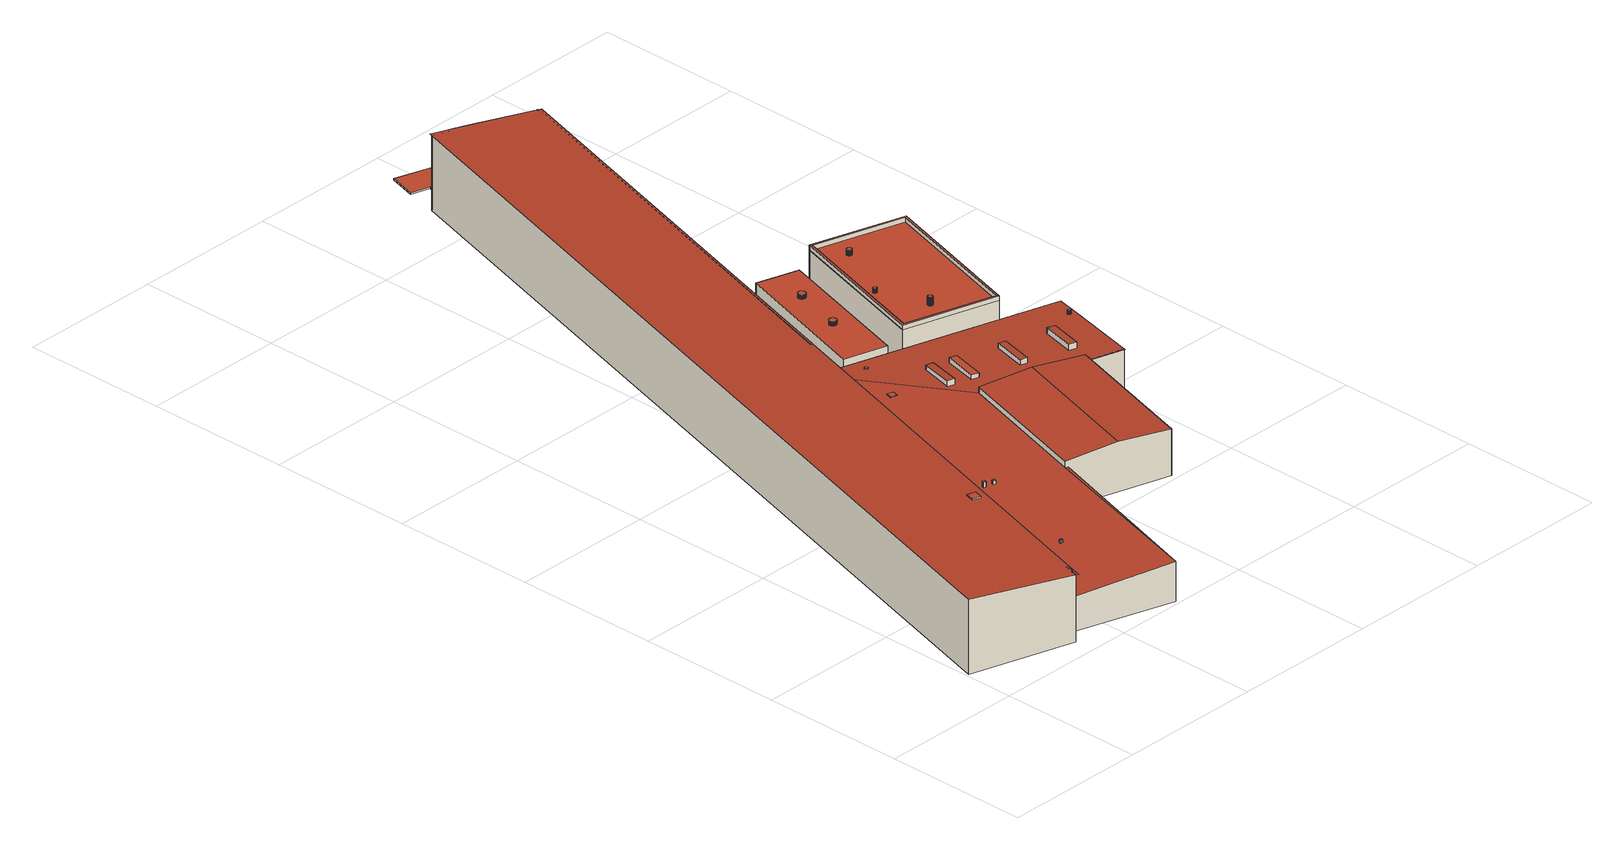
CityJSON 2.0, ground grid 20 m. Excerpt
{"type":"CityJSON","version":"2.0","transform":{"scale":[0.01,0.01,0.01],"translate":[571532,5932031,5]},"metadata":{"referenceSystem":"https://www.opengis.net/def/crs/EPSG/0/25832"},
"CityObjects":{
"building1":{"type":"Building","attributes":{"Grundfläche 2D":"3088.710448","Grundhöhe NN":"5.873"},"children":["building1-1","building1-2","building1-3","building1-4","building1-5","building1-6","building1-7","building1-8","building1-9","building1-10","building1-11","building1-12","building1-13","building1-14","building1-15"],"geometry":[{"type":"MultiSurface","lod":"3","boundaries":[[[0,1,2]],[[3,4,5,2,6,7,8,9,10,11,12,13,14]],[[2,1,6]],[[15,16,17,18,19,20,21]],[[22,20,19]],[[23,24,25,15,21,26,27]],[[28,27,26]],[[29,30,31,32,33,34]],[[35,36,37,38]],[[39,35,38,40]],[[39,40,41,30,12]],[[42,14,13,12,30,29,43]],[[44,45,14,42,43,29,46,47,48]],[[49,4,45,44,48,47,50,51]],[[4,49,51,50,52,5]],[[2,5,52,53]],[[54,2,53,55]],[[54,55,56,18,1]],[[1,18,17,6]],[[6,17,16,7]],[[7,16,57,37,36]],[[58,30,41,59]],[[60,61,58,59,62]],[[63,60,62,64]],[[29,63,64,46]],[[19,18,56,65]],[[22,19,65,66]],[[20,22,66,67]],[[21,20,67,68]],[[69,23,26,21,68,70]],[[25,24,23,69,71]],[[16,15,25,71,57]],[[69,70,68,67,66,65,56,55,53,52,50,47,46,64,62,59,41,40,38,37,57,71]],[[30,58,61,60,63,29,34,33,32,31]],[[1,0,2,54]],[[9,8,7,36,35,39,12,11,10]],[[14,45,4,3]],[[23,27,26]]],"semantics":{"surfaces":[{"type":"RoofSurface"},{"type":"WallSurface"},{"type":"GroundSurface"}],"values":[0,0,0,0,0,0,0,0,1,1,1,1,1,1,1,1,1,1,1,1,1,1,1,1,1,1,1,1,1,1,1,1,2,0,0,0,0,0]}}]},
"building1-1":{"type":"BuildingInstallation","parents":["building1"],"geometry":[{"type":"MultiSurface","lod":"3","boundaries":[[[72,73,74,75]],[[75,74,76,77]],[[72,75,77,78]],[[73,72,78,79]],[[74,73,79,76]]],"semantics":{"surfaces":[{"type":"RoofSurface"},{"type":"WallSurface"}],"values":[0,1,1,1,1]}}]},
"building1-2":{"type":"BuildingInstallation","parents":["building1"],"geometry":[{"type":"MultiSurface","lod":"3","boundaries":[[[80,81,82,83,84,85,86,87,88,89,90,91,92,93,94,95,96,97,98,99,100,101,102,103,104,105,106,107,108,109,110,111,112,113,114,115,116,117,118,119,120,121,122,123,124,125,126,127,128,129,130,131,132,133,134,135,136,137,138,139,140,141,142,143,144,145,146,147,148,149,150,151]],[[152,153,89,88]],[[153,154,90,89]],[[155,156,129,128]],[[156,157,130,129]],[[157,158,131,130]],[[158,159,132,131]],[[159,160,133,132]],[[160,161,134,133]],[[161,162,135,134]],[[162,163,164,137,136,135]],[[164,165,138,137]],[[165,166,139,138]],[[166,167,140,139]],[[167,168,141,140]],[[168,169,142,141]],[[169,170,143,142]],[[170,171,144,143]],[[171,172,145,144]],[[172,173,146,145]],[[173,174,147,146]],[[174,175,148,147]],[[175,176,149,148]],[[176,177,150,149]],[[177,178,151,150]],[[178,179,80,151]],[[179,180,81,80]],[[180,181,82,81]],[[181,182,83,82]],[[182,183,84,83]],[[183,184,85,84]],[[184,185,86,85]],[[185,186,87,86]],[[186,152,88,87]],[[187,188,102,101]],[[188,189,103,102]],[[189,190,104,103]],[[190,191,105,104]],[[191,192,106,105]],[[192,193,107,106]],[[193,194,108,107]],[[194,195,109,108]],[[195,196,110,109]],[[196,197,111,110]],[[197,198,112,111]],[[198,199,113,112]],[[199,200,114,113]],[[200,201,202,116,115,114]],[[202,203,204,118,117,116]],[[204,205,119,118]],[[205,206,120,119]],[[206,207,121,120]],[[207,208,122,121]],[[208,209,123,122]],[[209,210,124,123]],[[210,211,212,126,125,124]],[[212,213,127,126]],[[213,155,128,127]],[[154,214,91,90]],[[214,215,92,91]],[[215,216,93,92]],[[216,217,94,93]],[[217,218,95,94]],[[218,219,96,95]],[[219,220,97,96]],[[220,221,98,97]],[[221,222,99,98]],[[222,223,100,99]],[[223,187,101,100]]],"semantics":{"surfaces":[{"type":"RoofSurface"},{"type":"WallSurface"}],"values":[0,1,1,1,1,1,1,1,1,1,1,1,1,1,1,1,1,1,1,1,1,1,1,1,1,1,1,1,1,1,1,1,1,1,1,1,1,1,1,1,1,1,1,1,1,1,1,1,1,1,1,1,1,1,1,1,1,1,1,1,1,1,1,1,1,1,1,1,1]}}]},
"building1-3":{"type":"BuildingInstallation","parents":["building1"],"geometry":[{"type":"MultiSurface","lod":"3","boundaries":[[[224,225,226,227]],[[227,226,228,229]],[[224,227,229,230]],[[225,224,230,231]],[[226,225,231,228]]],"semantics":{"surfaces":[{"type":"RoofSurface"},{"type":"WallSurface"}],"values":[0,1,1,1,1]}}]},
"building1-4":{"type":"BuildingInstallation","parents":["building1"],"geometry":[{"type":"MultiSurface","lod":"3","boundaries":[[[232,233,234,235]],[[235,234,236,237]],[[232,235,237,238]],[[233,232,238,239]],[[239,236,234,233]]],"semantics":{"surfaces":[{"type":"RoofSurface"},{"type":"WallSurface"}],"values":[0,1,1,1,1]}}]},
"building1-5":{"type":"BuildingInstallation","parents":["building1"],"geometry":[{"type":"MultiSurface","lod":"3","boundaries":[[[240,241,242,243]],[[243,242,244,245]],[[240,243,245,246]],[[241,240,246,247]],[[242,241,247,244]]],"semantics":{"surfaces":[{"type":"RoofSurface"},{"type":"WallSurface"}],"values":[0,1,1,1,1]}}]},
"building1-6":{"type":"BuildingInstallation","parents":["building1"],"geometry":[{"type":"MultiSurface","lod":"3","boundaries":[[[248,249,250,251]],[[251,250,252,253]],[[248,251,253,254]],[[249,248,254,255]],[[250,249,255,252]]],"semantics":{"surfaces":[{"type":"RoofSurface"},{"type":"WallSurface"}],"values":[0,1,1,1,1]}}]},
"building1-7":{"type":"BuildingInstallation","parents":["building1"],"geometry":[{"type":"MultiSurface","lod":"3","boundaries":[[[256,257,258,259]],[[259,258,260,261]],[[256,259,261,262]],[[257,256,262,263]],[[258,257,263,260]]],"semantics":{"surfaces":[{"type":"RoofSurface"},{"type":"WallSurface"}],"values":[0,1,1,1,1]}}]},
"building1-8":{"type":"BuildingInstallation","parents":["building1"],"geometry":[{"type":"MultiSurface","lod":"3","boundaries":[[[264,265,266,267]],[[266,265,268,269]],[[267,266,269,270]],[[264,267,270,271]],[[265,264,271,268]]],"semantics":{"surfaces":[{"type":"RoofSurface"},{"type":"WallSurface"}],"values":[0,1,1,1,1]}}]},
"building1-9":{"type":"BuildingInstallation","parents":["building1"],"geometry":[{"type":"MultiSurface","lod":"3","boundaries":[[[272,273,274,275,276,277,278,279,280,281,282,283,284,285,286,287,288,289,290,291,292,293,294,295,296,297,298,299,300,301,302,303,304,305,306,307,308,309,310,311,312,313,314,315,316,317,318,319,320,321,322,323,324,325,326,327,328,329,330,331,332,333,334,335,336,337,338,339,340,341,342,343]],[[344,345,321,320]],[[345,346,322,321]],[[346,347,323,322]],[[347,348,324,323]],[[348,349,350,326,325,324]],[[350,351,327,326]],[[351,352,328,327]],[[352,353,329,328]],[[353,354,330,329]],[[354,355,331,330]],[[355,356,332,331]],[[356,357,358,332]],[[357,359,333,358]],[[359,360,334,333]],[[360,361,335,334]],[[361,362,336,335]],[[363,364,280,279]],[[364,365,281,280]],[[365,366,367,283,282,281]],[[367,368,284,283]],[[368,369,370,286,285,284]],[[370,371,287,286]],[[371,372,373,289,288,287]],[[373,374,290,289]],[[374,375,291,290]],[[375,376,292,291]],[[376,377,293,292]],[[362,378,337,336]],[[378,379,338,337]],[[379,380,339,338]],[[380,381,340,339]],[[381,382,341,340]],[[382,383,342,341]],[[383,384,343,342]],[[384,385,272,343]],[[385,386,273,272]],[[386,387,274,273]],[[387,388,275,274]],[[388,389,276,275]],[[389,390,277,276]],[[390,391,278,277]],[[391,363,279,278]],[[377,392,294,293]],[[392,393,295,294]],[[393,394,296,295]],[[394,395,297,296]],[[395,396,298,297]],[[396,397,299,298]],[[397,398,300,299]],[[398,399,301,300]],[[399,400,401,303,302,301]],[[401,402,304,303]],[[402,403,305,304]],[[403,404,405,307,306,305]],[[405,406,308,307]],[[406,407,309,308]],[[407,408,310,309]],[[408,409,311,310]],[[409,410,312,311]],[[410,411,313,312]],[[411,412,314,313]],[[412,413,315,314]],[[413,414,316,315]],[[414,415,317,316]],[[415,416,318,317]],[[416,417,319,318]],[[417,344,320,319]]],"semantics":{"surfaces":[{"type":"RoofSurface"},{"type":"WallSurface"}],"values":[0,1,1,1,1,1,1,1,1,1,1,1,1,1,1,1,1,1,1,1,1,1,1,1,1,1,1,1,1,1,1,1,1,1,1,1,1,1,1,1,1,1,1,1,1,1,1,1,1,1,1,1,1,1,1,1,1,1,1,1,1,1,1,1,1,1,1,1]}}]},
"building1-10":{"type":"BuildingInstallation","parents":["building1"],"geometry":[{"type":"MultiSurface","lod":"3","boundaries":[[[418,419,420,421]],[[421,420,422,423]],[[418,421,423,424]],[[419,418,424,425]],[[420,419,425,422]]],"semantics":{"surfaces":[{"type":"RoofSurface"},{"type":"WallSurface"}],"values":[0,1,1,1,1]}}]},
"building1-11":{"type":"BuildingInstallation","parents":["building1"],"geometry":[{"type":"MultiSurface","lod":"3","boundaries":[[[426,427,428,429]],[[429,428,430,431]],[[426,429,431,432]],[[427,426,432,433]],[[428,427,433,430]]],"semantics":{"surfaces":[{"type":"RoofSurface"},{"type":"WallSurface"}],"values":[0,1,1,1,1]}}]},
"building1-12":{"type":"BuildingInstallation","parents":["building1"],"geometry":[{"type":"MultiSurface","lod":"3","boundaries":[[[434,435,436,437]],[[437,436,438,439]],[[434,437,439,440]],[[435,434,440,441]],[[436,435,441,438]]],"semantics":{"surfaces":[{"type":"RoofSurface"},{"type":"WallSurface"}],"values":[0,1,1,1,1]}}]},
"building1-13":{"type":"BuildingInstallation","parents":["building1"],"geometry":[{"type":"MultiSurface","lod":"3","boundaries":[[[442,443,444,445,446,447,448,449,450,451,452,453,454,455,456,457,458,459,460,461,462,463,464,465,466,467,468,469,470,471,472,473,474,475,476,477]],[[446,445,478,479]],[[447,446,479,480]],[[448,447,480,481]],[[477,476,482,483]],[[442,477,483,484]],[[443,442,484,485]],[[444,443,485,486]],[[445,444,486,478]],[[449,448,481,487]],[[450,449,487,488]],[[451,450,488,489]],[[452,451,489,490]],[[453,452,490,491]],[[454,453,491,492]],[[455,454,492,493]],[[456,455,493,494]],[[457,456,494,495]],[[458,457,495,496]],[[459,458,496,497]],[[460,459,497,498]],[[461,460,498,499]],[[462,461,499,500]],[[463,462,500,501]],[[464,463,501,502]],[[465,464,502,503]],[[466,465,503,504]],[[467,466,504,505]],[[468,467,505,506]],[[469,468,506,507]],[[470,469,507,508]],[[471,470,508,509]],[[472,471,509,510]],[[473,472,510,511]],[[474,473,511,512]],[[475,474,512,513]],[[476,475,513,482]]],"semantics":{"surfaces":[{"type":"RoofSurface"},{"type":"WallSurface"}],"values":[0,1,1,1,1,1,1,1,1,1,1,1,1,1,1,1,1,1,1,1,1,1,1,1,1,1,1,1,1,1,1,1,1,1,1,1,1]}}]},
"building1-14":{"type":"BuildingInstallation","parents":["building1"],"geometry":[{"type":"MultiSurface","lod":"3","boundaries":[[[514,515,516,517]],[[517,516,518,519]],[[514,517,519,520]],[[515,514,520,521]],[[516,515,521,518]]],"semantics":{"surfaces":[{"type":"RoofSurface"},{"type":"WallSurface"}],"values":[0,1,1,1,1]}}]},
"building1-15":{"type":"BuildingInstallation","parents":["building1"],"geometry":[{"type":"MultiSurface","lod":"3","boundaries":[[[44,42,522,523,524,525,49]],[[526,527,523,522]],[[527,528,524,523]],[[528,529,525,524]],[[529,51,49,525]],[[51,48,44,49]],[[43,526,522,42]],[[48,43,42,44]],[[528,527,526,43,48,51,529]]],"semantics":{"surfaces":[{"type":"RoofSurface"},{"type":"WallSurface"},{"type":"OuterCeilingSurface"}],"values":[0,1,1,1,1,1,1,1,2]}}]},
"building2":{"type":"Building","attributes":{"Grundfläche 2D":"295.229456","Grundhöhe NN":"5.929"},"geometry":[{"type":"Solid","lod":"3","boundaries":[[[[530,531,532,533]],[[532,534,535,533]],[[531,530,536,537]],[[534,532,531,537,538]],[[535,534,538,539]],[[530,533,535,539,536]],[[538,537,536,539]]]],"semantics":{"surfaces":[{"type":"RoofSurface"},{"type":"WallSurface"},{"type":"GroundSurface"}],"values":[[0,0,1,1,1,1,2]]}}]},
"building3":{"type":"Building","attributes":{"Grundfläche 2D":"123.928553","Grundhöhe NN":"6.193"},"children":["building3-1","building3-2"],"geometry":[{"type":"Solid","lod":"3","boundaries":[[[[540,541,542,543]],[[544,545,543,542]],[[545,546,540,543]],[[546,547,541,540]],[[547,544,542,541]],[[547,546,545,544]]]],"semantics":{"surfaces":[{"type":"RoofSurface"},{"type":"WallSurface"},{"type":"GroundSurface"}],"values":[[0,1,1,1,1,2]]}}]},
"building3-1":{"type":"BuildingInstallation","parents":["building3"],"geometry":[{"type":"MultiSurface","lod":"3","boundaries":[[[548,549,550,551,552,553,554,555,556,557,558,559,560,561,562,563,564,565,566,567,568,569,570,571,572,573,574,575,576,577,578,579,580,581,582,583,584,585,586,587,588,589,590,591,592,593,594,595]],[[556,555,596,597]],[[557,556,597,598]],[[551,550,599,600]],[[552,551,600,601]],[[553,552,601,602]],[[554,553,602,603]],[[555,554,603,596]],[[558,557,598,604]],[[559,558,604,605]],[[560,559,605,606]],[[561,560,606,607]],[[562,561,607,608]],[[563,562,608,609]],[[564,563,609,610]],[[565,564,610,611]],[[566,565,611,612]],[[567,566,612,613]],[[568,567,613,614]],[[569,568,614,615]],[[570,569,615,616]],[[571,570,616,617]],[[572,571,617,618]],[[573,572,618,619]],[[574,573,619,620]],[[575,574,620,621]],[[576,575,621,622]],[[577,576,622,623]],[[578,577,623,624]],[[579,578,624,625]],[[580,579,625,626]],[[581,580,626,627]],[[582,581,627,628]],[[583,582,628,629]],[[584,583,629,630]],[[585,584,630,631]],[[586,585,631,632]],[[587,586,632,633]],[[588,587,633,634]],[[589,588,634,635]],[[590,589,635,636]],[[591,590,636,637]],[[592,591,637,638]],[[593,592,638,639]],[[594,593,639,640]],[[595,594,640,641]],[[548,595,641,642]],[[549,548,642,643]],[[550,549,643,599]]],"semantics":{"surfaces":[{"type":"RoofSurface"},{"type":"WallSurface"}],"values":[0,1,1,1,1,1,1,1,1,1,1,1,1,1,1,1,1,1,1,1,1,1,1,1,1,1,1,1,1,1,1,1,1,1,1,1,1,1,1,1,1,1,1,1,1,1,1,1,1]}}]},
"building3-2":{"type":"BuildingInstallation","parents":["building3"],"geometry":[{"type":"MultiSurface","lod":"3","boundaries":[[[644,645,646,647,648,649,650,651,652,653,654,655,656,657,658,659,660,661,662,663,664,665,666,667,668,669,670,671,672,673,674,675,676,677,678,679,680,681,682,683,684,685,686,687,688,689,690,691]],[[651,650,692,693]],[[652,651,693,694]],[[646,645,695,696]],[[647,646,696,697]],[[648,647,697,698]],[[649,648,698,699]],[[650,649,699,692]],[[653,652,694,700]],[[654,653,700,701]],[[655,654,701,702]],[[656,655,702,703]],[[657,656,703,704]],[[658,657,704,705]],[[659,658,705,706]],[[660,659,706,707]],[[661,660,707,708]],[[662,661,708,709]],[[663,662,709,710]],[[664,663,710,711]],[[665,664,711,712]],[[666,665,712,713]],[[667,666,713,714]],[[668,667,714,715]],[[669,668,715,716]],[[670,669,716,717]],[[671,670,717,718]],[[672,671,718,719]],[[673,672,719,720]],[[674,673,720,721]],[[675,674,721,722]],[[676,675,722,723]],[[677,676,723,724]],[[678,677,724,725]],[[679,678,725,726]],[[680,679,726,727]],[[681,680,727,728]],[[682,681,728,729]],[[683,682,729,730]],[[684,683,730,731]],[[685,684,731,732]],[[686,685,732,733]],[[687,686,733,734]],[[688,687,734,735]],[[689,688,735,736]],[[690,689,736,737]],[[691,690,737,738]],[[644,691,738,739]],[[645,644,739,695]]],"semantics":{"surfaces":[{"type":"RoofSurface"},{"type":"WallSurface"}],"values":[0,1,1,1,1,1,1,1,1,1,1,1,1,1,1,1,1,1,1,1,1,1,1,1,1,1,1,1,1,1,1,1,1,1,1,1,1,1,1,1,1,1,1,1,1,1,1,1,1]}}]},
"building4":{"type":"Building","attributes":{"Grundfläche 2D":"288.968050","Grundhöhe NN":"6.202"},"children":["building4-1","building4-2","building4-3","building4-4","building4-5"],"geometry":[{"type":"Solid","lod":"3","boundaries":[[[[740,741,742,743]],[[744,745,743,742]],[[745,746,740,743]],[[746,747,741,740]],[[747,744,742,741]],[[747,746,745,744]]]],"semantics":{"surfaces":[{"type":"RoofSurface"},{"type":"WallSurface"},{"type":"GroundSurface"}],"values":[[0,1,1,1,1,2]]}}]},
"building4-1":{"type":"BuildingInstallation","parents":["building4"],"geometry":[{"type":"MultiSurface","lod":"3","boundaries":[[[748,749,750,751,752,753]],[[742,743,752,751]],[[743,740,753,752]],[[754,755,749,748]],[[750,749,755,756]]],"semantics":{"surfaces":[{"type":"RoofSurface"},{"type":"WallSurface"}],"values":[0,1,1,1,1]}}]},
"building4-2":{"type":"BuildingInstallation","parents":["building4"],"geometry":[{"type":"MultiSurface","lod":"3","boundaries":[[[757,758,759,760,761,762,763,764,765,766,767,768,769,770,771,772,773,774,775,776,777,778,779,780,781,782,783,784,785,786,787,788,789,790,791,792,793,794,795,796,797,798,799,800,801,802,803,804,805,806,807,808,809,810,811,812,813,814,815,816,817,818,819,820,821,822,823,824,825,826,827,828,829,830,831,832,833,834,835,836,837,838,839,840,841,842]],[[843,844,768,767]],[[844,845,769,768]],[[845,846,770,769]],[[847,848,835,834]],[[848,849,836,835]],[[849,850,837,836]],[[850,851,838,837]],[[851,852,853,840,839,838]],[[853,854,841,840]],[[854,855,842,841]],[[855,856,857,758,757,842]],[[857,858,759,758]],[[858,859,760,759]],[[859,860,761,760]],[[860,861,762,761]],[[861,862,763,762]],[[862,863,764,763]],[[863,864,865,766,765,764]],[[865,843,767,766]],[[846,866,771,770]],[[866,867,772,771]],[[867,868,773,772]],[[868,869,774,773]],[[869,870,775,774]],[[870,871,776,775]],[[871,872,873,778,777,776]],[[873,874,779,778]],[[874,875,780,779]],[[875,876,781,780]],[[876,877,782,781]],[[877,878,783,782]],[[878,879,880,785,784,783]],[[880,881,882,787,786,785]],[[882,883,788,787]],[[883,884,789,788]],[[884,885,886,791,790,789]],[[886,887,792,791]],[[887,888,793,792]],[[888,889,794,793]],[[889,890,795,794]],[[890,891,796,795]],[[891,892,797,796]],[[892,893,798,797]],[[893,894,799,798]],[[894,895,800,799]],[[895,896,801,800]],[[896,897,802,801]],[[897,898,803,802]],[[898,899,804,803]],[[899,900,805,804]],[[900,901,806,805]],[[901,902,807,806]],[[902,903,808,807]],[[903,904,809,808]],[[904,905,810,809]],[[905,906,811,810]],[[906,907,812,811]],[[907,908,813,812]],[[908,909,910,815,814,813]],[[910,911,912,817,816,815]],[[912,913,914,819,818,817]],[[914,915,916,821,820,819]],[[916,917,822,821]],[[917,918,823,822]],[[918,919,824,823]],[[919,920,825,824]],[[920,921,922,827,826,825]],[[922,923,924,829,828,827]],[[924,925,830,829]],[[925,926,831,830]],[[926,927,832,831]],[[927,928,833,832]],[[928,847,834,833]]],"semantics":{"surfaces":[{"type":"RoofSurface"},{"type":"WallSurface"}],"values":[0,1,1,1,1,1,1,1,1,1,1,1,1,1,1,1,1,1,1,1,1,1,1,1,1,1,1,1,1,1,1,1,1,1,1,1,1,1,1,1,1,1,1,1,1,1,1,1,1,1,1,1,1,1,1,1,1,1,1,1,1,1,1,1,1,1,1,1,1,1,1,1,1,1]}}]},
"building4-3":{"type":"BuildingInstallation","parents":["building4"],"geometry":[{"type":"MultiSurface","lod":"3","boundaries":[[[929,930,931,932,933,934,935,936,937,938,939,940,941,942,943,944,945,946,947,948,949,950,951,952,953,954,955,956,957,958,959,960,961,962,963,964,965,966,967,968,969,970,971,972,973,974,975,976,977,978,979,980,981,982,983,984,985,986,987,988,989,990,991,992,993,994,995,996,997,998,999,1000,1001,1002,1003,1004,1005,1006,1007,1008,1009,1010,1011,1012,1013,1014,1015]],[[1016,1017,934,933]],[[1018,1019,1012,1011]],[[1019,1020,1013,1012]],[[1020,1021,1014,1013]],[[1021,1022,1015,1014]],[[1022,1023,1024,930,929,1015]],[[1024,1025,1026,932,931,930]],[[1026,1016,933,932]],[[1017,1027,1028,936,935,934]],[[1028,1029,937,936]],[[1029,1030,938,937]],[[1030,1031,939,938]],[[1031,1032,940,939]],[[1032,1033,941,940]],[[1033,1034,942,941]],[[1034,1035,943,942]],[[1035,1036,944,943]],[[1036,1037,945,944]],[[1037,1038,946,945]],[[1038,1039,947,946]],[[1039,1040,948,947]],[[1040,1041,949,948]],[[1041,1042,950,949]],[[1042,1043,951,950]],[[1043,1044,952,951]],[[1044,1045,1046,954,953,952]],[[1046,1047,955,954]],[[1047,1048,956,955]],[[1048,1049,1050,958,957,956]],[[1050,1051,1052,960,959,958]],[[1052,1053,961,960]],[[1053,1054,962,961]],[[1054,1055,963,962]],[[1055,1056,964,963]],[[1056,1057,965,964]],[[1057,1058,966,965]],[[1058,1059,967,966]],[[1059,1060,968,967]],[[1060,1061,1062,970,969,968]],[[1062,1063,971,970]],[[1063,1064,972,971]],[[1064,1065,973,972]],[[1065,1066,974,973]],[[1066,1067,975,974]],[[1067,1068,976,975]],[[1068,1069,977,976]],[[1069,1070,978,977]],[[1070,1071,979,978]],[[1071,1072,980,979]],[[1072,1073,981,980]],[[1073,1074,1075,983,982,981]],[[1075,1076,1077,985,984,983]],[[1077,1078,986,985]],[[1078,1079,987,986]],[[1079,1080,988,987]],[[1080,1081,989,988]],[[1081,1082,990,989]],[[1082,1083,991,990]],[[1083,1084,992,991]],[[1084,1085,993,992]],[[1085,1086,994,993]],[[1086,1087,995,994]],[[1087,1088,1089,997,996,995]],[[1089,1090,998,997]],[[1090,1091,999,998]],[[1091,1092,1000,999]],[[1092,1093,1001,1000]],[[1093,1094,1002,1001]],[[1094,1095,1003,1002]],[[1095,1096,1097,1005,1004,1003]],[[1097,1098,1006,1005]],[[1098,1099,1007,1006]],[[1099,1100,1008,1007]],[[1100,1101,1009,1008]],[[1101,1102,1010,1009]],[[1102,1018,1011,1010]]],"semantics":{"surfaces":[{"type":"RoofSurface"},{"type":"WallSurface"}],"values":[0,1,1,1,1,1,1,1,1,1,1,1,1,1,1,1,1,1,1,1,1,1,1,1,1,1,1,1,1,1,1,1,1,1,1,1,1,1,1,1,1,1,1,1,1,1,1,1,1,1,1,1,1,1,1,1,1,1,1,1,1,1,1,1,1,1,1,1,1,1,1,1,1,1,1,1,1]}}]},
"building4-4":{"type":"BuildingInstallation","parents":["building4"],"geometry":[{"type":"MultiSurface","lod":"3","boundaries":[[[1103,1104,1105,1106,1107,1108,1109,1110,1111,1112,1113,1114,1115,1116,1117,1118,1119,1120,1121,1122,1123,1124,1125,1126,1127,1128,1129,1130,1131,1132,1133,1134,1135,1136,1137,1138,1139,1140,1141,1142,1143,1144,1145,1146,1147,1148,1149,1150,1151,1152,1153,1154,1155,1156,1157,1158,1159,1160,1161,1162,1163,1164,1165,1166,1167,1168,1169,1170,1171,1172,1173,1174,1175,1176,1177]],[[1110,1109,1178,1179]],[[1111,1110,1179,1180]],[[1112,1111,1180,1181]],[[1113,1112,1181,1182]],[[1114,1113,1182,1183]],[[1115,1114,1183,1184]],[[1116,1115,1184,1185]],[[1117,1116,1185,1186]],[[1187,1119,1118,1117,1186,1188]],[[1189,1121,1120,1119,1187,1190]],[[1122,1121,1189,1191]],[[1123,1122,1191,1192]],[[1124,1123,1192,1193]],[[1125,1124,1193,1194]],[[1126,1125,1194,1195]],[[1127,1126,1195,1196]],[[1128,1127,1196,1197]],[[1129,1128,1197,1198]],[[1130,1129,1198,1199]],[[1131,1130,1199,1200]],[[1132,1131,1200,1201]],[[1133,1132,1201,1202]],[[1203,1135,1134,1133,1202,1204]],[[1136,1135,1203,1205]],[[1137,1136,1205,1206]],[[1138,1137,1206,1207]],[[1208,1140,1139,1138,1207,1209]],[[1141,1140,1208,1210]],[[1142,1141,1210,1211]],[[1143,1142,1211,1212]],[[1144,1143,1212,1213]],[[1214,1146,1145,1144,1213,1215]],[[1147,1146,1214,1216]],[[1148,1147,1216,1217]],[[1149,1148,1217,1218]],[[1150,1149,1218,1219]],[[1151,1150,1219,1220]],[[1152,1151,1220,1221]],[[1222,1154,1153,1152,1221,1223]],[[1224,1156,1155,1154,1222,1225]],[[1157,1156,1224,1226]],[[1158,1157,1226,1227]],[[1159,1158,1227,1228]],[[1229,1161,1160,1159,1228,1230]],[[1162,1161,1229,1231]],[[1163,1162,1231,1232]],[[1164,1163,1232,1233]],[[1165,1164,1233,1234]],[[1166,1165,1234,1235]],[[1167,1166,1235,1236]],[[1237,1169,1168,1167,1236,1238]],[[1239,1171,1170,1169,1237,1240]],[[1172,1171,1239,1241]],[[1173,1172,1241,1242]],[[1243,1175,1174,1173,1242,1244]],[[1176,1175,1243,1245]],[[1177,1176,1245,1246]],[[1103,1177,1246,1247]],[[1104,1103,1247,1248]],[[1105,1104,1248,1249]],[[1106,1105,1249,1250]],[[1107,1106,1250,1251]],[[1108,1107,1251,1252]],[[1109,1108,1252,1178]]],"semantics":{"surfaces":[{"type":"RoofSurface"},{"type":"WallSurface"}],"values":[0,1,1,1,1,1,1,1,1,1,1,1,1,1,1,1,1,1,1,1,1,1,1,1,1,1,1,1,1,1,1,1,1,1,1,1,1,1,1,1,1,1,1,1,1,1,1,1,1,1,1,1,1,1,1,1,1,1,1,1,1,1,1,1,1]}}]},
"building4-5":{"type":"BuildingInstallation","parents":["building4"],"geometry":[{"type":"MultiSurface","lod":"3","boundaries":[[[753,1253,751,750,1254,748]],[[756,1255,1254,750]],[[748,1254,1255,754]],[[740,741,1253,753]],[[741,742,751,1253]]],"semantics":{"surfaces":[{"type":"RoofSurface"},{"type":"WallSurface"}],"values":[0,1,1,1,1]}}]}
},
"vertices":[
[1502,269,1006],[1563,475,1006],[1462,281,1009],[3578,12743,1124],[3567,12705,1124],[45,695,1124],[1563,476,1006],[3257,6225,1006],[3265,6253,1006],[5044,12288,1006],[5050,12308,1006],[4996,12324,1010],[4989,12326,1011],[4051,12604,1086],[3804,12677,1106],[3284,6217,564],[3257,6225,562],[1563,476,562],[1563,475,562],[2957,53,642],[3646,2484,647],[4210,4417,647],[3682,2473,649],[6142,3858,646],[6448,4924,583],[6546,5266,562],[5617,4006,647],[6136,3836,647],[5612,3989,647],[3804,12677,361],[4989,12326,361],[4996,12324,361],[5108,12705,311],[4157,12978,311],[3907,13050,311],[5016,12296,1008],[3225,6234,1009],[3225,6234,87],[5016,12296,87],[4983,12306,1011],[4983,12306,87],[4989,12326,87],[3804,12677,386],[3804,12677,366],[3791,12642,386],[3791,12642,1106],[3804,12677,87],[3791,12642,87],[3791,12642,366],[3567,12705,386],[3567,12705,87],[3567,12705,366],[45,695,87],[1462,281,87],[1524,487,1009],[1524,487,87],[1563,475,87],[3257,6225,87],[5092,12668,316],[5092,12668,87],[4146,12938,317],[4998,12695,316],[4146,12938,87],[4051,12605,361],[4051,12605,87],[2957,53,87],[3682,2473,87],[3646,2484,87],[4210,4417,87],[6142,3858,87],[5617,4006,87],[6546,5266,87],
[1995,2316,1040],[2028,2432,1040],[1909,2465,1040],[1877,2349,1040],[1909,2465,1024],[1877,2349,1024],[1995,2316,1014],[2028,2432,1014],
[3814,5849,577],[3816,5850,577],[3818,5851,577],[3819,5851,577],[3821,5852,577],[3822,5853,577],[3824,5854,577],[3825,5855,577],[3826,5856,577],[3827,5857,577],[3830,5862,577],[3832,5868,577],[3833,5870,577],[3833,5871,577],[3833,5872,577],[3833,5874,577],[3833,5876,577],[3833,5878,577],[3833,5879,577],[3832,5881,577],[3831,5883,577],[3831,5885,577],[3829,5888,577],[3827,5891,577],[3824,5893,577],[3823,5894,577],[3821,5895,577],[3820,5896,577],[3818,5897,577],[3817,5898,577],[3815,5898,577],[3814,5899,577],[3812,5899,577],[3809,5899,577],[3806,5899,577],[3804,5899,577],[3801,5898,577],[3799,5898,577],[3798,5897,577],[3796,5897,577],[3795,5896,577],[3793,5895,577],[3792,5894,577],[3791,5893,577],[3789,5891,577],[3788,5890,577],[3787,5889,577],[3785,5886,577],[3783,5882,577],[3783,5881,577],[3783,5879,577],[3782,5875,577],[3782,5873,577],[3782,5872,577],[3783,5870,577],[3783,5868,577],[3783,5867,577],[3784,5865,577],[3786,5860,577],[3790,5855,577],[3791,5854,577],[3793,5853,577],[3794,5853,577],[3795,5852,577],[3797,5851,577],[3798,5850,577],[3800,5850,577],[3802,5849,577],[3804,5849,577],[3805,5849,577],[3809,5848,577],[3813,5849,577],[3826,5856,575],[3827,5857,575],[3830,5862,574],[3783,5882,574],[3783,5881,574],[3783,5879,574],[3782,5875,575],[3782,5873,575],[3782,5872,575],[3783,5870,575],[3783,5868,575],[3783,5867,575],[3784,5865,575],[3786,5860,575],[3790,5855,576],[3791,5854,576],[3793,5853,576],[3794,5853,576],[3795,5852,576],[3797,5851,576],[3798,5850,576],[3800,5850,576],[3802,5849,576],[3804,5849,576],[3805,5849,576],[3809,5848,576],[3813,5849,576],[3814,5849,576],[3816,5850,575],[3818,5851,575],[3819,5851,575],[3821,5852,575],[3822,5853,575],[3824,5854,575],[3825,5855,575],[3831,5885,573],[3829,5888,573],[3827,5891,573],[3824,5893,573],[3823,5894,573],[3821,5895,573],[3820,5896,573],[3818,5897,573],[3817,5898,573],[3815,5898,573],[3814,5899,573],[3812,5899,573],[3809,5899,573],[3806,5899,573],[3804,5899,573],[3801,5898,573],[3799,5898,573],[3798,5897,573],[3796,5897,573],[3795,5896,573],[3793,5895,573],[3792,5894,573],[3791,5893,573],[3789,5891,574],[3788,5890,574],[3787,5889,574],[3785,5886,574],[3832,5868,574],[3833,5870,574],[3833,5871,574],[3833,5872,574],[3833,5874,574],[3833,5876,574],[3833,5878,574],[3833,5879,573],[3832,5881,573],[3831,5883,573],
[3502,5255,605],[3477,5169,605],[3565,5143,605],[3590,5229,605],[3565,5143,598],[3590,5229,598],[3502,5255,593],[3477,5169,593],
[5831,4824,681],[5686,4335,709],[5793,4304,709],[5937,4792,681],[5793,4304,628],[5937,4792,598],[5831,4824,599],[5686,4335,628],
[4092,4818,707],[4188,4790,707],[4329,5271,670],[4233,5299,670],[4329,5271,599],[4233,5299,599],[4092,4818,627],[4188,4790,627],
[2724,2977,664],[2715,2944,664],[2747,2935,664],[2757,2968,664],[2747,2935,589],[2757,2968,589],[2724,2977,587],[2715,2944,587],
[5042,4525,702],[5139,4496,703],[5287,4990,669],[5190,5019,669],[5287,4990,598],[5190,5019,598],[5042,4525,628],[5139,4496,628],
[2848,2935,644],[2841,2903,644],[2871,2896,644],[2879,2928,644],[2841,2903,594],[2871,2896,596],[2879,2928,596],[2848,2935,594],
[3456,5948,577],[3457,5948,577],[3459,5949,577],[3461,5950,577],[3462,5951,577],[3463,5952,577],[3465,5953,577],[3466,5954,577],[3467,5955,577],[3470,5960,577],[3471,5962,577],[3472,5965,577],[3473,5967,577],[3473,5968,577],[3473,5970,577],[3473,5971,577],[3473,5973,577],[3473,5975,577],[3473,5976,577],[3472,5978,577],[3472,5980,577],[3471,5982,577],[3469,5985,577],[3467,5988,577],[3466,5989,577],[3465,5991,577],[3463,5992,577],[3462,5993,577],[3460,5994,577],[3459,5994,577],[3457,5995,577],[3456,5996,577],[3455,5996,577],[3453,5996,577],[3449,5997,577],[3447,5997,577],[3441,5996,577],[3440,5996,577],[3438,5995,577],[3437,5995,577],[3435,5994,577],[3434,5993,577],[3432,5992,577],[3431,5991,577],[3430,5989,577],[3428,5988,577],[3428,5987,577],[3426,5984,577],[3424,5980,577],[3423,5977,577],[3423,5975,577],[3422,5973,577],[3422,5970,577],[3423,5968,577],[3423,5967,577],[3423,5965,577],[3424,5964,577],[3426,5958,577],[3428,5957,577],[3430,5954,577],[3431,5953,577],[3433,5951,577],[3435,5950,577],[3436,5949,577],[3438,5948,577],[3440,5948,577],[3441,5947,577],[3444,5947,577],[3445,5946,577],[3449,5946,577],[3452,5947,577],[3454,5947,577],[3424,5980,575],[3423,5977,575],[3423,5975,575],[3422,5973,575],[3422,5970,575],[3423,5968,575],[3423,5967,576],[3423,5965,576],[3424,5964,576],[3426,5958,576],[3428,5957,576],[3430,5954,576],[3431,5953,576],[3432,5952,576],[3432,5952,577],[3433,5951,576],[3435,5950,576],[3436,5949,576],[3438,5948,576],[3466,5954,576],[3467,5955,575],[3470,5960,575],[3471,5962,575],[3472,5965,575],[3473,5967,575],[3473,5968,575],[3473,5970,574],[3473,5971,574],[3473,5973,574],[3473,5975,574],[3473,5976,574],[3472,5978,574],[3472,5980,574],[3471,5982,574],[3440,5948,576],[3441,5947,576],[3444,5947,576],[3445,5946,576],[3449,5946,576],[3452,5947,576],[3454,5947,576],[3456,5948,576],[3457,5948,576],[3459,5949,576],[3461,5950,576],[3462,5951,576],[3463,5952,576],[3465,5953,576],[3469,5985,574],[3467,5988,574],[3466,5989,574],[3465,5991,573],[3463,5992,573],[3462,5993,573],[3460,5994,573],[3459,5994,573],[3457,5995,573],[3456,5996,573],[3455,5996,573],[3453,5996,573],[3449,5997,573],[3447,5997,573],[3441,5996,574],[3440,5996,574],[3438,5995,574],[3437,5995,574],[3435,5994,574],[3434,5993,574],[3432,5992,574],[3431,5991,574],[3430,5989,574],[3428,5988,574],[3428,5987,574],[3426,5984,574],
[2018,1176,622],[2011,1148,622],[2038,1142,622],[2045,1170,622],[2038,1142,578],[2045,1170,578],[2018,1176,577],[2011,1148,577],
[2397,1418,635],[2390,1391,635],[2417,1384,635],[2424,1411,635],[2417,1384,596],[2424,1411,596],[2397,1418,594],[2390,1391,594],
[4544,5211,670],[4403,4720,690],[4505,4690,690],[4646,5181,670],[4505,4690,628],[4646,5181,598],[4544,5211,598],[4403,4720,628],
[6370,4941,629],[6373,4942,629],[6377,4942,629],[6380,4943,629],[6385,4946,629],[6389,4950,629],[6392,4954,629],[6394,4959,629],[6394,4963,629],[6394,4966,629],[6394,4969,629],[6393,4972,629],[6391,4975,629],[6390,4978,629],[6388,4981,629],[6385,4983,629],[6380,4986,629],[6375,4987,629],[6370,4988,629],[6364,4987,629],[6361,4986,629],[6358,4984,629],[6356,4982,629],[6353,4980,629],[6351,4977,629],[6350,4974,629],[6349,4971,629],[6348,4968,629],[6348,4962,629],[6349,4957,629],[6352,4952,629],[6355,4947,629],[6358,4946,629],[6360,4944,629],[6364,4943,629],[6367,4942,629],[6380,4943,583],[6385,4946,583],[6389,4950,582],[6392,4954,582],[6364,4943,583],[6367,4942,583],[6370,4941,583],[6373,4942,583],[6377,4942,583],[6394,4959,582],[6394,4963,582],[6394,4966,581],[6394,4969,581],[6393,4972,581],[6391,4975,581],[6390,4978,581],[6388,4981,581],[6385,4983,581],[6380,4986,580],[6375,4987,580],[6370,4988,581],[6364,4987,581],[6361,4986,581],[6358,4984,581],[6356,4982,581],[6353,4980,581],[6351,4977,581],[6350,4974,582],[6349,4971,582],[6348,4968,582],[6348,4962,582],[6349,4957,583],[6352,4952,583],[6355,4947,583],[6358,4946,583],[6360,4944,583],
[3098,5375,592],[3072,5288,592],[3160,5262,592],[3186,5349,592],[3160,5262,573],[3186,5349,573],[3098,5375,568],[3072,5288,568],
[3907,13050,386],[3427,13194,386],[3320,12819,386],[3578,12743,386],[3907,13050,366],[3427,13194,366],[3320,12819,366],[3578,12743,366],
[5052,2072,735],[5617,4006,735],[4915,4211,786],[4345,2279,786],[4210,4417,735],[3646,2484,735],[5052,2072,93],[5617,4006,93],[4210,4417,93],[3646,2484,93],
[4361,8182,571],[3780,6212,571],[4365,6044,571],[4936,8011,571],[4365,6044,119],[4936,8011,119],[4361,8182,119],[3780,6212,119],
[4529,7600,627],[4523,7604,627],[4517,7607,627],[4510,7610,627],[4504,7611,627],[4498,7612,627],[4492,7612,627],[4486,7611,627],[4481,7609,627],[4475,7607,627],[4470,7604,627],[4464,7601,627],[4459,7596,627],[4455,7591,627],[4451,7584,627],[4448,7578,627],[4446,7571,627],[4446,7564,627],[4446,7557,627],[4447,7550,627],[4449,7543,627],[4451,7538,627],[4455,7533,627],[4458,7528,627],[4462,7524,627],[4467,7521,627],[4472,7517,627],[4478,7514,627],[4484,7512,627],[4491,7511,627],[4498,7511,627],[4506,7512,627],[4513,7514,627],[4519,7517,627],[4525,7520,627],[4530,7525,627],[4535,7529,627],[4539,7535,627],[4541,7540,627],[4544,7545,627],[4545,7550,627],[4546,7556,627],[4546,7563,627],[4546,7569,627],[4544,7576,627],[4542,7582,627],[4538,7589,627],[4534,7595,627],[4486,7611,571],[4481,7609,571],[4475,7607,571],[4517,7607,571],[4510,7610,571],[4504,7611,571],[4498,7612,571],[4492,7612,571],[4470,7604,571],[4464,7601,571],[4459,7596,571],[4455,7591,571],[4451,7584,571],[4448,7578,571],[4446,7571,571],[4446,7564,571],[4446,7557,571],[4447,7550,571],[4449,7543,571],[4451,7538,571],[4455,7533,571],[4458,7528,571],[4462,7524,571],[4467,7521,571],[4472,7517,571],[4478,7514,571],[4484,7512,571],[4491,7511,571],[4498,7511,571],[4506,7512,571],[4513,7514,571],[4519,7517,571],[4525,7520,571],[4530,7525,571],[4535,7529,571],[4539,7535,571],[4541,7540,571],[4544,7545,571],[4545,7550,571],[4546,7556,571],[4546,7563,571],[4546,7569,571],[4544,7576,571],[4542,7582,571],[4538,7589,571],[4534,7595,571],[4529,7600,571],[4523,7604,571],
[4306,6821,627],[4313,6823,627],[4319,6826,627],[4325,6829,627],[4330,6834,627],[4333,6838,627],[4337,6843,627],[4340,6847,627],[4342,6853,627],[4344,6859,627],[4344,6866,627],[4344,6872,627],[4344,6879,627],[4342,6886,627],[4339,6893,627],[4335,6899,627],[4330,6905,627],[4325,6909,627],[4319,6913,627],[4314,6916,627],[4308,6918,627],[4302,6919,627],[4296,6920,627],[4291,6920,627],[4285,6919,627],[4279,6917,627],[4273,6915,627],[4267,6912,627],[4261,6908,627],[4256,6902,627],[4252,6896,627],[4248,6890,627],[4246,6883,627],[4244,6876,627],[4244,6870,627],[4244,6863,627],[4245,6857,627],[4247,6851,627],[4250,6846,627],[4253,6841,627],[4256,6837,627],[4260,6832,627],[4266,6828,627],[4271,6825,627],[4278,6822,627],[4285,6820,627],[4292,6819,627],[4299,6819,627],[4337,6843,571],[4340,6847,571],[4342,6853,571],[4313,6823,571],[4319,6826,571],[4325,6829,571],[4330,6834,571],[4333,6838,571],[4344,6859,571],[4344,6866,571],[4344,6872,571],[4344,6879,571],[4342,6886,571],[4339,6893,571],[4335,6899,571],[4330,6905,571],[4325,6909,571],[4319,6913,571],[4314,6916,571],[4308,6918,571],[4302,6919,571],[4296,6920,571],[4291,6920,571],[4285,6919,571],[4279,6917,571],[4273,6915,571],[4267,6912,571],[4261,6908,571],[4256,6902,571],[4252,6896,571],[4248,6890,571],[4246,6883,571],[4244,6876,571],[4244,6870,571],[4244,6863,571],[4245,6857,571],[4247,6851,571],[4250,6846,571],[4253,6841,571],[4256,6837,571],[4260,6832,571],[4266,6828,571],[4271,6825,571],[4278,6822,571],[4285,6820,571],[4292,6819,571],[4299,6819,571],[4306,6821,571],
[5184,8080,717],[4580,6000,717],[5860,5627,717],[6466,7705,717],[5860,5627,120],[6466,7705,120],[5184,8080,120],[4580,6000,120],
[5204,8043,780],[6429,7682,780],[5843,5660,780],[5860,5627,780],[6466,7705,780],[5184,8080,780],[5204,8043,717],[6429,7682,717],[5843,5660,717],
[5434,7625,790],[5436,7625,790],[5439,7626,790],[5441,7627,790],[5443,7628,790],[5445,7629,790],[5447,7630,790],[5449,7632,790],[5449,7633,790],[5452,7635,790],[5455,7638,790],[5457,7641,790],[5458,7644,790],[5459,7645,790],[5460,7647,790],[5460,7649,790],[5461,7651,790],[5462,7653,790],[5462,7655,790],[5462,7658,790],[5462,7661,790],[5462,7663,790],[5461,7666,790],[5461,7668,790],[5460,7672,790],[5460,7673,790],[5457,7678,790],[5456,7680,790],[5455,7682,790],[5453,7684,790],[5451,7686,790],[5449,7688,790],[5447,7689,790],[5445,7691,790],[5444,7692,790],[5442,7692,790],[5439,7693,790],[5438,7694,790],[5435,7695,790],[5431,7696,790],[5427,7696,790],[5424,7696,790],[5423,7696,790],[5421,7696,790],[5419,7695,790],[5417,7695,790],[5414,7694,790],[5410,7692,790],[5408,7691,790],[5405,7689,790],[5403,7687,790],[5402,7686,790],[5399,7683,790],[5398,7682,790],[5397,7681,790],[5395,7678,790],[5393,7673,790],[5392,7671,790],[5391,7669,790],[5391,7666,790],[5390,7664,790],[5390,7661,790],[5390,7659,790],[5390,7657,790],[5391,7655,790],[5391,7654,790],[5392,7650,790],[5393,7647,790],[5394,7643,790],[5396,7640,790],[5397,7639,790],[5398,7638,790],[5399,7636,790],[5403,7633,790],[5405,7631,790],[5407,7630,790],[5409,7629,790],[5411,7627,790],[5414,7626,790],[5416,7625,790],[5420,7625,790],[5421,7624,790],[5422,7624,790],[5426,7624,790],[5428,7624,790],[5431,7624,790],[5455,7638,717],[5457,7641,717],[5458,7644,717],[5459,7645,717],[5411,7627,717],[5414,7626,717],[5416,7625,717],[5420,7625,717],[5421,7624,717],[5422,7624,717],[5426,7624,717],[5428,7624,717],[5431,7624,717],[5434,7625,717],[5436,7625,717],[5439,7626,717],[5441,7627,717],[5443,7628,717],[5445,7629,717],[5447,7630,717],[5449,7632,717],[5449,7633,717],[5452,7635,717],[5460,7647,717],[5460,7649,717],[5461,7651,717],[5462,7653,717],[5462,7655,717],[5462,7658,717],[5462,7661,717],[5462,7663,717],[5461,7666,717],[5461,7668,717],[5460,7672,717],[5460,7673,717],[5457,7678,717],[5456,7680,717],[5455,7682,717],[5453,7684,717],[5451,7686,717],[5449,7688,717],[5447,7689,717],[5445,7691,717],[5444,7692,717],[5442,7692,717],[5439,7693,717],[5438,7694,717],[5435,7695,717],[5431,7696,717],[5427,7696,717],[5424,7696,717],[5423,7696,717],[5421,7696,717],[5419,7695,717],[5417,7695,717],[5414,7694,717],[5410,7692,717],[5408,7691,717],[5405,7689,717],[5403,7687,717],[5402,7686,717],[5399,7683,717],[5398,7682,717],[5397,7681,717],[5395,7678,717],[5393,7673,717],[5392,7671,717],[5391,7669,717],[5391,7666,717],[5390,7664,717],[5390,7661,717],[5390,7659,717],[5390,7657,717],[5391,7655,717],[5391,7654,717],[5392,7650,717],[5393,7647,717],[5394,7643,717],[5396,7640,717],[5397,7639,717],[5398,7638,717],[5399,7636,717],[5403,7633,717],[5405,7631,717],[5407,7630,717],[5409,7629,717],
[5255,6138,831],[5257,6140,831],[5257,6141,831],[5259,6143,831],[5261,6146,831],[5263,6149,831],[5264,6152,831],[5265,6153,831],[5265,6155,831],[5266,6157,831],[5266,6159,831],[5266,6161,831],[5266,6166,831],[5266,6168,831],[5266,6170,831],[5265,6173,831],[5264,6175,831],[5263,6178,831],[5262,6179,831],[5260,6183,831],[5258,6185,831],[5256,6187,831],[5255,6188,831],[5253,6190,831],[5251,6191,831],[5249,6192,831],[5247,6193,831],[5245,6194,831],[5243,6195,831],[5241,6195,831],[5240,6196,831],[5237,6196,831],[5234,6196,831],[5230,6196,831],[5227,6196,831],[5226,6196,831],[5224,6195,831],[5222,6195,831],[5220,6194,831],[5218,6193,831],[5216,6192,831],[5214,6191,831],[5212,6189,831],[5210,6188,831],[5208,6186,831],[5207,6184,831],[5205,6181,831],[5204,6180,831],[5202,6176,831],[5202,6174,831],[5201,6172,831],[5200,6169,831],[5200,6167,831],[5200,6165,831],[5199,6163,831],[5200,6160,831],[5200,6158,831],[5200,6156,831],[5201,6154,831],[5201,6153,831],[5202,6150,831],[5204,6147,831],[5206,6144,831],[5207,6142,831],[5208,6141,831],[5210,6139,831],[5211,6138,831],[5212,6137,831],[5214,6135,831],[5216,6134,831],[5218,6133,831],[5220,6132,831],[5223,6131,831],[5226,6131,831],[5227,6130,831],[5231,6130,831],[5232,6130,831],[5233,6130,831],[5237,6130,831],[5239,6130,831],[5242,6131,831],[5244,6132,831],[5246,6132,831],[5248,6134,831],[5250,6134,831],[5252,6136,831],[5254,6137,831],[5261,6146,717],[5263,6149,717],[5246,6132,717],[5248,6134,717],[5250,6134,717],[5252,6136,717],[5254,6137,717],[5255,6138,717],[5257,6140,717],[5257,6141,717],[5259,6143,717],[5264,6152,717],[5265,6153,717],[5265,6155,717],[5266,6157,717],[5266,6159,717],[5266,6161,717],[5266,6166,717],[5266,6168,717],[5266,6170,717],[5265,6173,717],[5264,6175,717],[5263,6178,717],[5262,6179,717],[5260,6183,717],[5258,6185,717],[5256,6187,717],[5255,6188,717],[5253,6190,717],[5251,6191,717],[5249,6192,717],[5247,6193,717],[5245,6194,717],[5243,6195,717],[5241,6195,717],[5240,6196,717],[5237,6196,717],[5234,6196,717],[5230,6196,717],[5227,6196,717],[5226,6196,717],[5224,6195,717],[5222,6195,717],[5220,6194,717],[5218,6193,717],[5216,6192,717],[5214,6191,717],[5212,6189,717],[5210,6188,717],[5208,6186,717],[5207,6184,717],[5205,6181,717],[5204,6180,717],[5202,6176,717],[5202,6174,717],[5201,6172,717],[5200,6169,717],[5200,6167,717],[5200,6165,717],[5199,6163,717],[5200,6160,717],[5200,6158,717],[5200,6156,717],[5201,6154,717],[5201,6153,717],[5202,6150,717],[5204,6147,717],[5206,6144,717],[5207,6142,717],[5208,6141,717],[5210,6139,717],[5211,6138,717],[5212,6137,717],[5214,6135,717],[5216,6134,717],[5218,6133,717],[5220,6132,717],[5223,6131,717],[5226,6131,717],[5227,6130,717],[5231,6130,717],[5232,6130,717],[5233,6130,717],[5237,6130,717],[5239,6130,717],[5242,6131,717],[5244,6132,717],
[5010,6816,774],[5011,6817,774],[5013,6818,774],[5014,6819,774],[5015,6820,774],[5016,6822,774],[5020,6827,774],[5020,6829,774],[5022,6833,774],[5022,6835,774],[5022,6837,774],[5022,6838,774],[5022,6840,774],[5022,6842,774],[5022,6844,774],[5021,6846,774],[5021,6847,774],[5020,6850,774],[5019,6851,774],[5017,6855,774],[5015,6858,774],[5014,6859,774],[5012,6860,774],[5010,6862,774],[5009,6863,774],[5007,6863,774],[5006,6864,774],[5004,6865,774],[5002,6865,774],[5001,6866,774],[4999,6866,774],[4995,6866,774],[4993,6866,774],[4986,6865,774],[4985,6864,774],[4983,6864,774],[4982,6863,774],[4980,6862,774],[4979,6861,774],[4977,6860,774],[4976,6859,774],[4974,6857,774],[4973,6855,774],[4972,6854,774],[4970,6851,774],[4968,6847,774],[4968,6845,774],[4968,6843,774],[4967,6841,774],[4967,6839,774],[4967,6837,774],[4967,6836,774],[4968,6834,774],[4968,6832,774],[4969,6830,774],[4969,6829,774],[4972,6823,774],[4974,6821,774],[4976,6818,774],[4978,6817,774],[4979,6816,774],[4980,6816,774],[4982,6814,774],[4983,6814,774],[4985,6813,774],[4987,6812,774],[4989,6812,774],[4992,6812,774],[4993,6811,774],[4997,6811,774],[5001,6812,774],[5003,6812,774],[5005,6813,774],[5006,6814,774],[5008,6815,774],[5020,6827,717],[5020,6829,717],[5022,6833,717],[5022,6835,717],[5022,6837,717],[5022,6838,717],[5022,6840,717],[5022,6842,717],[5022,6844,717],[5021,6847,717],[5021,6846,717],[5019,6851,717],[5020,6850,717],[5017,6855,717],[5015,6858,717],[5014,6859,717],[5012,6860,717],[5010,6862,717],[5009,6863,717],[5007,6863,717],[5006,6864,717],[5004,6865,717],[5002,6865,717],[5001,6866,717],[4999,6866,717],[4993,6866,717],[4995,6866,717],[4986,6865,717],[4985,6864,717],[4983,6864,717],[4980,6862,717],[4982,6863,717],[4979,6861,717],[4977,6860,717],[4976,6859,717],[4974,6857,717],[4972,6854,717],[4973,6855,717],[4970,6851,717],[4968,6847,717],[4968,6845,717],[4968,6843,717],[4967,6841,717],[4967,6839,717],[4967,6836,717],[4967,6837,717],[4968,6832,717],[4968,6834,717],[4969,6830,717],[4969,6829,717],[4972,6823,717],[4976,6818,717],[4974,6821,717],[4978,6817,717],[4979,6816,717],[4980,6816,717],[4982,6814,717],[4983,6814,717],[4985,6813,717],[4989,6812,717],[4987,6812,717],[4993,6811,717],[4992,6812,717],[4997,6811,717],[5001,6812,717],[5005,6813,717],[5003,6812,717],[5006,6814,717],[5008,6815,717],[5010,6816,717],[5011,6817,717],[5013,6818,717],[5014,6819,717],[5015,6820,717],[5016,6822,717],
[4580,6000,780],[4615,6020,780],[4615,6020,717]
]}
